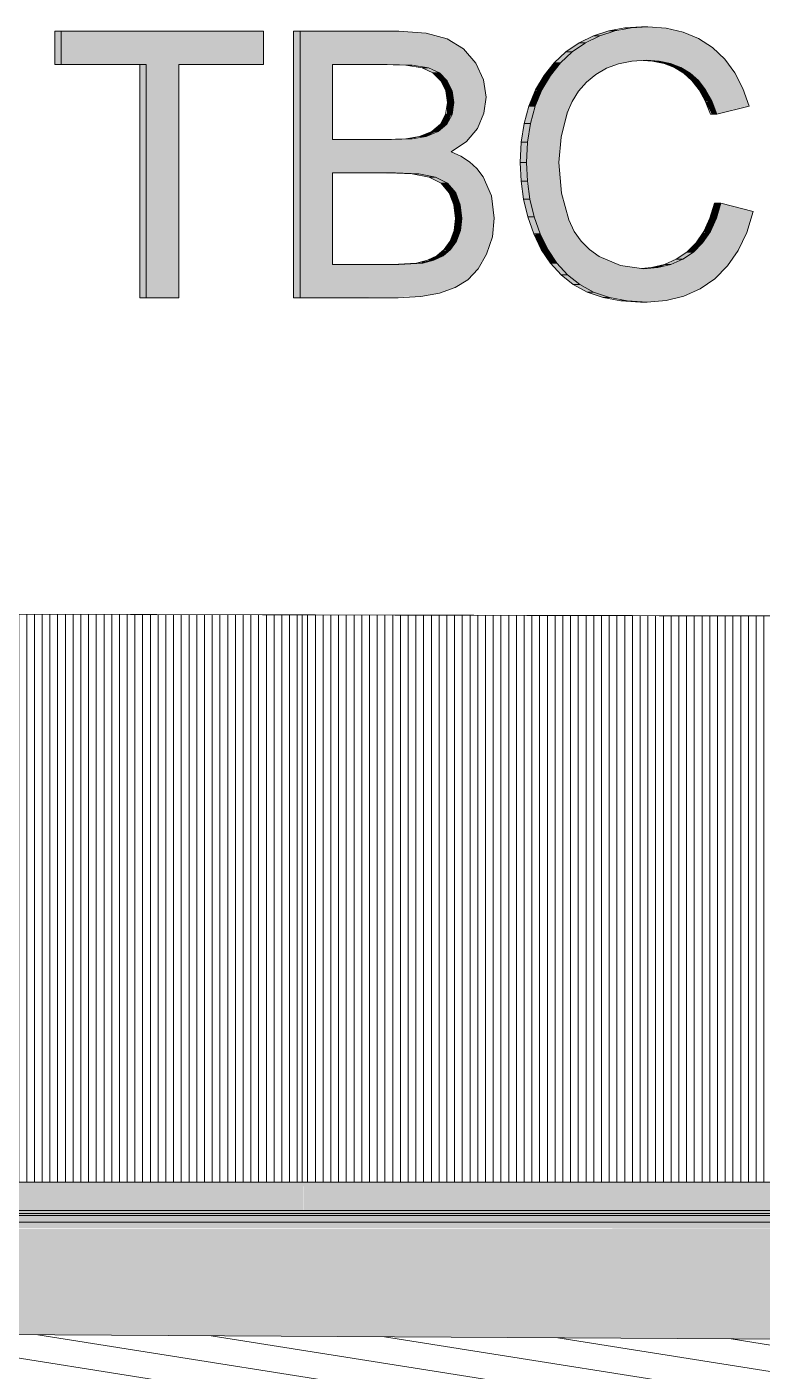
# Model space of a CAD drawing. Header units: millimetres. Extents: x -2361666 to -2009843, y -375 to 29863.
# Drawn here: x -2322538 to -2321154, y 11052 to 13583 of the extents above; entities that cross this region are included whole.
import ezdxf

# ---------------------------------------------------------------- set-up
doc = ezdxf.new("R2010")
doc.units = ezdxf.units.MM
for name, color, linetype, lineweight in [('A-GENM', 13, 'Continuous', 5), ('A-GLAZ-CURT', 52, 'Continuous', 5), ('A-GLAZ-CWMG', 51, 'Continuous', 5), ('A-ROOF', 132, 'Continuous', 5), ('A-ROOF-PATT', 132, 'Continuous', 5), ('A-WALL', 113, 'Continuous', 5), ('S-BEAM', 12, 'Continuous', 5)]:
    doc.layers.add(name, color=color, linetype=linetype, lineweight=lineweight)

# ---------------------------------------------------------------- blocks, each defined once
blk = doc.blocks.new('FP_108-SOUTH EAST - PART B')
at = {"layer": 'A-GENM'}
blk.add_line((-2321010.6, 11407.7), (-2321010.6, 12473.7), dxfattribs=at)
blk = doc.blocks.new('MulticellPanel_Polycarbonate_Danpal_1040w - Pearl Green-1262874-SOUTH EAST - PART B')
at = {"layer": 'A-GENM'}
h = blk.add_hatch(dxfattribs=at)
h.set_pattern_fill('FP_48', color=256, style=0, pattern_type=2)
h.set_pattern_definition([(90, (-2321514.535, 13105.475), (14.555, -9e-16), [])])
h.paths.add_polyline_path([(-2321857, 11407.7), (-2321012.9, 11407.7), (-2321012.9, 12473.4), (-2322016.2, 12475.7), (-2322016.2, 11407.7), (-2321974.2, 11407.7)])
blk.add_blockref('FP_108-SOUTH EAST - PART B', (0, 0), dxfattribs=at)
blk = doc.blocks.new('FP_110-SOUTH EAST - PART B')
at = {"layer": 'A-GENM'}
blk.add_line((-2322019.7, 11407.7), (-2322019.7, 12476), dxfattribs=at)
blk = doc.blocks.new('MulticellPanel_Polycarbonate_Danpal_1040w - Pearl Green-V109-SOUTH EAST - PART B')
at = {"layer": 'A-GENM'}
h = blk.add_hatch(dxfattribs=at)
h.set_pattern_fill('FP_49', color=256, style=0, pattern_type=2)
h.set_pattern_definition([(90, (-2322523.671, 13105.475), (14.555, -9e-16), [])])
h.paths.add_polyline_path([(-2323025.3, 11407.7), (-2322022, 11407.7), (-2322022, 12475.7), (-2323025.3, 12478), (-2323025.3, 11493)])
blk.add_blockref('FP_110-SOUTH EAST - PART B', (0, 0), dxfattribs=at)
blk = doc.blocks.new('Rectangular Mullion - Frame_Framed Facade_Danpal_DPANMF BT1-1113569-SOUTH EAST - PART B')
at = {"layer": 'A-GLAZ-CWMG'}
for points in [[(-2320216.3, 11354.3), (-2319998.3, 11354.3), (-2319998.3, 11407.7), (-2321007.5, 11407.7), (-2321007.1, 11354.3), (-2320450.6, 11354.3)], [(-2321007.5, 11348.8), (-2320000.6, 11348.8), (-2320000.6, 11354.3), (-2321009.7, 11354.3), (-2321009.7, 11348.8)]]:
    blk.add_hatch(color=256, dxfattribs=at).paths.add_polyline_path(points)
for p, q in [((-2321007.5, 11407.7), (-2319998.3, 11407.7)), ((-2321009.7, 11348.8), (-2320000.6, 11348.8)), ((-2321007.5, 11354.3), (-2319998.3, 11354.3))]:
    blk.add_line(p, q, dxfattribs=at)
blk = doc.blocks.new('Generic Models 13 - Generic Models 13-2262104-SOUTH EAST - PART B')
at = {"layer": 'A-GENM'}
for p, q in [((-2329562.1, 12493.4), (-2319858.9, 12471)), ((-2319983.3, 12471), (-2323358.4, 12478.8))]:
    blk.add_line(p, q, dxfattribs=at)
blk = doc.blocks.new('Structural Framing 10 - Structural Framing 1-2898566-SOUTH EAST - PART B')
at = {"layer": 'S-BEAM'}
h = blk.add_hatch(color=256, dxfattribs=at)
h.paths.add_polyline_path([(-2338994.7, 11332.6), (-2338207.3, 11332.6), (-2338207.3, 11345.3), (-2338994.7, 11345.3)])
h.paths.add_polyline_path([(-2318911.7, 11332.6), (-2318889.7, 11332.6), (-2318889.7, 11345.3), (-2318960.5, 11345.3), (-2318960.5, 11332.6), (-2318927.1, 11332.6)])
h.paths.add_polyline_path([(-2338071.7, 11332.6), (-2334520, 11332.6), (-2334520, 11345.3), (-2338107.3, 11345.2), (-2338090, 11332.6), (-2338083.1, 11332.6)])
h.paths.add_polyline_path([(-2319077.9, 11332.6), (-2319051.4, 11332.6), (-2319051.4, 11345.3), (-2319671.1, 11345.2), (-2319653.9, 11332.6), (-2319105, 11332.6)])
h.paths.add_polyline_path([(-2319848.1, 11332.6), (-2319771.1, 11332.6), (-2319771.1, 11345.3), (-2323358.4, 11345.2), (-2323341.1, 11332.6), (-2319864.7, 11332.6)])
h.paths.add_polyline_path([(-2334402.8, 11332.6), (-2330832.8, 11332.6), (-2330832.8, 11345.3), (-2334420, 11345.2), (-2334408.4, 11336.7)])
h.paths.add_polyline_path([(-2323458.3, 11332.6), (-2323458.3, 11345.3), (-2327045.6, 11345.2), (-2327028.4, 11332.6), (-2323497.7, 11332.6)])
h.paths.add_polyline_path([(-2330697.2, 11332.6), (-2327145.6, 11332.6), (-2327145.6, 11345.3), (-2330732.8, 11345.2), (-2330715.6, 11332.6), (-2330708.7, 11332.6)])
h = blk.add_hatch(color=256, dxfattribs=at)
h.paths.add_polyline_path([(-2318911.7, 11321.2), (-2318909.6, 11332.3), (-2318911.7, 11332.6), (-2318960.5, 11331.1), (-2318960.5, 11321.2), (-2318911.9, 11321.2)])
h.paths.add_polyline_path([(-2326291.5, 11321.2), (-2323838.3, 11322), (-2323837.1, 11324.9), (-2323458.3, 11326.9), (-2323458.3, 11332.6), (-2327026.3, 11331.1), (-2327020.1, 11326.6), (-2326544.9, 11328.5), (-2326399, 11331.5), (-2326316.1, 11331), (-2326305.2, 11325.2), (-2326303.3, 11321.2), (-2326294.7, 11321.2)])
h.paths.add_polyline_path([(-2338994.7, 11321.2), (-2338587.5, 11321.2), (-2338586, 11324.9), (-2338207.3, 11326.9), (-2338207.3, 11332.6), (-2338994.7, 11331.1), (-2338994.7, 11324.1)])
h.paths.add_polyline_path([(-2327525.9, 11321.2), (-2327524.3, 11324.9), (-2327145.6, 11326.9), (-2327145.6, 11332.6), (-2330712.4, 11330.3), (-2330707.3, 11326.6), (-2330235, 11324.9), (-2330232.1, 11321.2), (-2327527.3, 11321.2)])
h.paths.add_polyline_path([(-2319077.9, 11321.2), (-2319051.4, 11321.3), (-2319051.4, 11332.6), (-2319651.4, 11330.8), (-2319645.6, 11326.6), (-2319173.3, 11324.9), (-2319170.4, 11321.2), (-2319089.3, 11321.2)])
h.paths.add_polyline_path([(-2337607.3, 11321.2), (-2334899.4, 11323.5), (-2334898.8, 11324.9), (-2334520, 11326.9), (-2334520, 11332.6), (-2338087.8, 11331), (-2338081.7, 11326.6), (-2337609.4, 11324.9), (-2337608.9, 11323.9)])
h.paths.add_polyline_path([(-2331213.1, 11321.2), (-2331211.6, 11324.9), (-2330832.8, 11326.9), (-2330832.8, 11332.6), (-2334400.1, 11330.7), (-2334394.5, 11326.6), (-2333922.2, 11324.9), (-2333919.3, 11321.2), (-2331214.5, 11321.2)])
h.paths.add_polyline_path([(-2322858.4, 11321.2), (-2320151.3, 11321.4), (-2320149.9, 11324.9), (-2319771.1, 11327), (-2319771.1, 11332.6), (-2323339, 11331.1), (-2323332.8, 11326.6), (-2322860.4, 11324.7), (-2322858.7, 11321.8)])
h = blk.add_hatch(color=256, dxfattribs=at)
h.paths.add_polyline_path([(-2318921.1, 11099.4), (-2318921.1, 11113.5), (-2318911.7, 11113.4), (-2318911.7, 11321.2), (-2318960.5, 11321.2), (-2318961.6, 11233.4), (-2318965.5, 11232.3), (-2318963.7, 11230.8), (-2318959.6, 11232.3), (-2318961.6, 11178.9), (-2318968.8, 11178.9), (-2318968.8, 11173.4), (-2319083.4, 11173.4), (-2319083.4, 11233.4), (-2319051.4, 11233.4), (-2319051.4, 11321.2), (-2319170.4, 11319.9), (-2319165.7, 11299), (-2319164.3, 11276.6), (-2319166, 11251.6), (-2319170.4, 11233.3), (-2319176.4, 11226.6), (-2320149.9, 11228.3), (-2320152.8, 11233.3), (-2320158.4, 11263.6), (-2320157.5, 11299), (-2320155.3, 11311.9), (-2320152.8, 11321.2), (-2322857.6, 11319.9), (-2322852.9, 11299), (-2322851.6, 11276.6), (-2322853.2, 11251.6), (-2322857.6, 11233.3), (-2322863.7, 11226.6), (-2323837.1, 11228.3), (-2323840, 11233.3), (-2323845.7, 11263.6), (-2323844.7, 11299), (-2323842.5, 11311.9), (-2323840, 11321.2), (-2326303.3, 11321.2), (-2326303.3, 11143.5), (-2319044.3, 11100.1)])
h.paths.add_polyline_path([(-2326645.9, 11145.5), (-2326645.9, 11226.6), (-2327524.3, 11228.3), (-2327527.3, 11233.3), (-2327532.9, 11263.6), (-2327531.9, 11299), (-2327529.8, 11311.9), (-2327527.3, 11321.2), (-2330232.1, 11319.9), (-2330227.4, 11299), (-2330226, 11276.6), (-2330227.6, 11251.6), (-2330232.1, 11233.3), (-2330238.1, 11226.6), (-2331211.6, 11228.3), (-2331214.5, 11233.3), (-2331220.1, 11263.6), (-2331219.2, 11299), (-2331217, 11311.9), (-2331214.5, 11321.2), (-2333919.3, 11319.9), (-2333914.6, 11299), (-2333913.2, 11276.6), (-2333914.9, 11251.6), (-2333919.3, 11233.3), (-2333925.3, 11226.6), (-2334898.8, 11228.3), (-2334901.7, 11233.3), (-2334907.3, 11263.6), (-2334906.4, 11299), (-2334904.2, 11311.9), (-2334901.7, 11321.2), (-2337606.5, 11319.9), (-2337601.8, 11299), (-2337600.5, 11276.6), (-2337602.1, 11251.6), (-2337606.5, 11233.3), (-2337612.6, 11226.6), (-2338586, 11228.3), (-2338588.9, 11233.3), (-2338594.6, 11263.6), (-2338593.6, 11299), (-2338591.4, 11311.9), (-2338588.9, 11321.2), (-2338994.7, 11321.2), (-2338994.7, 11215), (-2331928.5, 11177), (-2327013.6, 11147.7)])
for p, q in [((-2323358.4, 11345.3), (-2319771.1, 11345.3)), ((-2319771.1, 11332.6), (-2323341.1, 11332.6))]:
    blk.add_line(p, q, dxfattribs=at)

msp = doc.modelspace()

# ---------------------------------------------------------------- hatches: boundary and pattern name
at = {"layer": 'A-GENM'}
for points in [[(-2322473, 13512.3), (-2322473, 13575.1), (-2322485.1, 13575.1), (-2322485.1, 13512.3)], [(-2322252.1, 13072.8), (-2322252.1, 13512.3), (-2322092.2, 13512.3), (-2322092.2, 13575.1), (-2322473, 13575.1), (-2322473, 13512.3), (-2322313.1, 13512.3), (-2322313.1, 13072.8)], [(-2322035.8, 13072.8), (-2322023.7, 13072.8), (-2322023.7, 13575.1), (-2322035.8, 13575.1), (-2322035.8, 13135.6)], [(-2321370.6, 13064.9), (-2321334.3, 13067.7), (-2321301, 13075.8), (-2321270.5, 13089.5), (-2321243, 13108.5), (-2321218.9, 13132.8), (-2321198.9, 13162), (-2321182.8, 13196.1), (-2321170.8, 13235.2), (-2321231.7, 13251.3), (-2321240, 13222.6), (-2321251.4, 13197.6), (-2321265.9, 13176.3), (-2321283.4, 13158.9), (-2321303.5, 13145.3), (-2321337.1, 13132.8), (-2321350.1, 13129.7), (-2321376.6, 13127.7), (-2321420.3, 13133.5), (-2321460.7, 13150.6), (-2321478.8, 13163.5), (-2321494.4, 13179.3), (-2321507.5, 13198), (-2321517.9, 13219.7), (-2321531.7, 13269.9), (-2321536.3, 13327.9), (-2321531.7, 13378), (-2321515.5, 13433.4), (-2321511.6, 13442.7), (-2321499.6, 13461.8), (-2321484.7, 13478.7), (-2321466.9, 13493.3), (-2321445.5, 13505.5), (-2321424, 13513.4), (-2321388.2, 13519.1), (-2321369.3, 13520), (-2321334.4, 13515.8), (-2321326.2, 13514.1), (-2321306.7, 13506.5), (-2321289.3, 13495.9), (-2321273.9, 13482), (-2321260.4, 13464.5), (-2321248.9, 13443.4), (-2321239.3, 13418.7), (-2321178.4, 13433.7), (-2321190, 13467.2), (-2321205.3, 13496.7), (-2321224.4, 13522.3), (-2321247.2, 13543.8), (-2321273.9, 13561.1), (-2321306.7, 13574.1), (-2321334.4, 13580.5), (-2321369.3, 13582.9), (-2321400.5, 13581), (-2321446.6, 13570), (-2321466.9, 13562.1), (-2321499.6, 13543.8), (-2321512, 13535.3), (-2321533.4, 13515.5), (-2321554.3, 13488.4), (-2321568.4, 13464.2), (-2321584.5, 13421.2), (-2321590, 13401), (-2321595.6, 13361.2), (-2321597.2, 13327.7), (-2321592.5, 13269.9), (-2321586.3, 13239.4), (-2321580.9, 13219.7), (-2321571.7, 13193.5), (-2321557.5, 13164), (-2321540.4, 13138.3), (-2321517.9, 13114.4), (-2321497.3, 13097.9), (-2321471.1, 13083.5), (-2321441.2, 13073.2), (-2321407.7, 13067), (-2321375.6, 13065.2)], [(-2321486.3, 13552.7), (-2321459.1, 13565.9), (-2321471.2, 13565.9), (-2321498.4, 13552.7)], [(-2321466.9, 13565.9), (-2321459.1, 13565.9), (-2321430.5, 13575.4), (-2321446.6, 13574), (-2321471.2, 13565.9)], [(-2321442.6, 13575.4), (-2321424, 13576.6), (-2321431.6, 13577.4)], [(-2321513.3, 13535.8), (-2321511.4, 13535.8), (-2321486.3, 13552.7), (-2321499.6, 13551.9), (-2321523.5, 13535.8)], [(-2321555.7, 13491.6), (-2321552.4, 13491.6), (-2321533.4, 13515.5), (-2321545.5, 13515.5), (-2321564.5, 13491.6)], [(-2321533.4, 13515.5), (-2321513.3, 13535.8), (-2321523.5, 13535.8), (-2321545.5, 13515.5)], [(-2321338.3, 13514.1), (-2321334.4, 13515.8), (-2321347.9, 13518.6), (-2321360, 13518.6), (-2321347.9, 13516.1)], [(-2322313.1, 13072.8), (-2322313.1, 13512.3), (-2322325.2, 13512.3), (-2322325.2, 13072.8)], [(-2321786.6, 13505.7), (-2321793.8, 13507.7), (-2321793.8, 13505.7)], [(-2321773.6, 13496.4), (-2321761.5, 13496.4), (-2321786.6, 13505.7), (-2321793.8, 13505.7), (-2321781.7, 13500.1)], [(-2321746.6, 13481.5), (-2321761.5, 13496.4), (-2321773.6, 13496.4), (-2321758.7, 13481.5), (-2321746.6, 13481.5)], [(-2321580.5, 13464.2), (-2321568.4, 13464.2), (-2321552.4, 13491.6), (-2321564.5, 13491.6), (-2321578.3, 13468)], [(-2321306.7, 13506.5), (-2321326.2, 13514.1), (-2321334.4, 13512.6), (-2321318.8, 13506.5)], [(-2321301.4, 13495.9), (-2321289.3, 13495.9), (-2321306.7, 13506.5), (-2321318.8, 13506.5), (-2321302.5, 13496.6)], [(-2321273.9, 13482), (-2321289.3, 13495.9), (-2321301.4, 13495.9), (-2321286, 13482)], [(-2321749.5, 13462.4), (-2321737.4, 13462.4), (-2321746.6, 13481.5), (-2321758.7, 13481.5), (-2321755.9, 13475.7)], [(-2321581, 13433.8), (-2321568.4, 13464.2), (-2321581, 13462.9), (-2321593.1, 13433.8), (-2321590, 13433.8)], [(-2321272.5, 13464.5), (-2321260.4, 13464.5), (-2321273.9, 13482), (-2321286, 13482), (-2321273.9, 13466.3)], [(-2321261, 13443.4), (-2321248.9, 13443.4), (-2321260.4, 13464.5), (-2321272.5, 13464.5), (-2321266.9, 13454.2)], [(-2321737.6, 13440.6), (-2321734.3, 13440.6), (-2321737.4, 13462.4), (-2321749.5, 13462.4), (-2321746.4, 13440.6)], [(-2321739.2, 13418), (-2321737.6, 13418), (-2321734.3, 13440.6), (-2321746.6, 13439.4), (-2321747.5, 13418)], [(-2321239.3, 13418.7), (-2321248.9, 13443.4), (-2321260.4, 13442), (-2321248.9, 13418.7), (-2321247.5, 13418.7)], [(-2321749.7, 13399.7), (-2321747.5, 13399.7), (-2321739.2, 13418), (-2321749.7, 13418), (-2321759.5, 13399.7)], [(-2321595.4, 13401), (-2321590, 13401), (-2321581, 13433.8), (-2321593.2, 13433.4), (-2321602.1, 13401), (-2321595.6, 13401)], [(-2321763.8, 13385.7), (-2321747.5, 13399.7), (-2321759.5, 13399.7), (-2321775.9, 13385.7), (-2321768.5, 13385.7)], [(-2321595.6, 13365.6), (-2321595.4, 13365.6), (-2321590, 13401), (-2321602.1, 13401), (-2321607.5, 13365.6), (-2321597.2, 13365.6)], [(-2321824.7, 13372.4), (-2321798.6, 13374.5), (-2321812.9, 13374.2)], [(-2321786.5, 13376.4), (-2321768.5, 13385.7), (-2321775.9, 13385.7), (-2321798.6, 13376.4)], [(-2321597.2, 13327.7), (-2321597.2, 13365.6), (-2321607.5, 13365.6), (-2321609.3, 13327.7)], [(-2321595.6, 13292.4), (-2321597.2, 13327.7), (-2321609.3, 13327.7), (-2321607.7, 13292.4), (-2321597.2, 13292.4)], [(-2321768.5, 13299.8), (-2321800.4, 13306.1), (-2321800.8, 13303.8), (-2321780.6, 13299.8)], [(-2321758.1, 13288.4), (-2321746, 13288.4), (-2321768.5, 13299.8), (-2321780.6, 13299.8), (-2321768.5, 13293.7)], [(-2321742.8, 13270.7), (-2321730.7, 13270.7), (-2321746, 13288.4), (-2321758.1, 13288.4), (-2321746, 13274.4)], [(-2321597.2, 13258.3), (-2321590.9, 13258.3), (-2321597.2, 13292.4), (-2321607.7, 13292.4), (-2321602.9, 13258.3)], [(-2321734.1, 13248.2), (-2321722, 13248.2), (-2321730.7, 13270.7), (-2321742.8, 13270.7), (-2321739.1, 13261.2)], [(-2321729, 13221.9), (-2321719.1, 13222.5), (-2321722, 13248.2), (-2321734.1, 13248.2), (-2321731.2, 13221.9)], [(-2321582.9, 13225.3), (-2321590.9, 13258.3), (-2321602.9, 13258.3), (-2321595, 13225.3), (-2321590.9, 13225.3)], [(-2321240, 13222.6), (-2321231.7, 13251.3), (-2321243.8, 13251.3), (-2321251.4, 13222.6)], [(-2321728.7, 13199.3), (-2321721.6, 13199.3), (-2321719.1, 13221.9), (-2321731.2, 13221.9), (-2321733.7, 13199.3), (-2321729, 13199.3)], [(-2321571.7, 13193.5), (-2321583.8, 13225.3), (-2321595, 13225.3), (-2321582.9, 13193.5)], [(-2321251.4, 13197.6), (-2321240, 13222.6), (-2321252.1, 13222.6), (-2321263.5, 13197.6)], [(-2321733.7, 13179.6), (-2321729, 13179.6), (-2321722, 13199.3), (-2321733.7, 13199.3), (-2321740.3, 13179.6)], [(-2321569.6, 13164), (-2321557.5, 13164), (-2321571.7, 13193.5), (-2321582.9, 13191.5), (-2321571.7, 13168.4)], [(-2321265.9, 13176.3), (-2321251.4, 13197.6), (-2321264.5, 13196.1), (-2321278, 13176.3)], [(-2321754.4, 13151.7), (-2321740.3, 13163.5), (-2321754.4, 13161.9), (-2321766.4, 13151.7)], [(-2321741.1, 13163.5), (-2321740.3, 13163.5), (-2321729, 13179.6), (-2321741.1, 13179.6), (-2321752.4, 13163.5)], [(-2321552.4, 13138.3), (-2321540.4, 13138.3), (-2321557.5, 13164), (-2321569.6, 13164), (-2321557.5, 13145.9)], [(-2321283.4, 13158.9), (-2321265.9, 13176.3), (-2321278, 13176.3), (-2321295.5, 13158.9)], [(-2321839.1, 13135.6), (-2321796.5, 13137.8), (-2321849.9, 13135.6)], [(-2321792.6, 13138), (-2321771.6, 13143.5), (-2321792.6, 13141.2), (-2321796.5, 13138)], [(-2321771.6, 13143.5), (-2321754.4, 13151.7), (-2321766.4, 13151.7), (-2321783.7, 13143.5)], [(-2321525.7, 13116.3), (-2321520.3, 13116.3), (-2321540.4, 13138.3), (-2321552.4, 13138.3), (-2321532.4, 13116.3)], [(-2321362.2, 13129.7), (-2321350.1, 13129.7), (-2321334.3, 13135.5), (-2321337.9, 13135.5), (-2321350.1, 13132.6)], [(-2321334.3, 13135.5), (-2321325.8, 13135.5), (-2321303.5, 13145.3), (-2321315.6, 13145.3), (-2321337.9, 13135.5)], [(-2321303.5, 13145.3), (-2321283.4, 13158.9), (-2321295.5, 13158.9), (-2321315.6, 13145.3)], [(-2321509.4, 13097.9), (-2321497.3, 13097.9), (-2321520.3, 13116.3), (-2321532.4, 13116.3), (-2321517.9, 13104.7)], [(-2321478.8, 13083.5), (-2321471.1, 13083.5), (-2321497.3, 13097.9), (-2321509.4, 13097.9), (-2321483.2, 13083.5)], [(-2321441.2, 13073.2), (-2321471.1, 13083.5), (-2321478.8, 13082), (-2321453.3, 13073.2)]]:
    msp.add_hatch(color=256, dxfattribs=at).paths.add_polyline_path(points)
h = msp.add_hatch(color=256, dxfattribs=at)
h.paths.add_polyline_path([(-2322023.7, 13072.8), (-2321796.5, 13075), (-2321754.4, 13083.9), (-2321729, 13093.9), (-2321708, 13106.9), (-2321688.5, 13127.4), (-2321672.5, 13155), (-2321661.7, 13187.5), (-2321658.2, 13222.5), (-2321663.4, 13264.6), (-2321679.2, 13300.6), (-2321690.8, 13316), (-2321704.7, 13328.9), (-2321730.7, 13343.8), (-2321737.6, 13348.6), (-2321710.3, 13367.1), (-2321689.7, 13391.9), (-2321677.5, 13420.4), (-2321673.4, 13450.6), (-2321678.3, 13483.5), (-2321692.8, 13514.9), (-2321716, 13541.6), (-2321746.6, 13560.3), (-2321786.6, 13571.4), (-2321857, 13575.1), (-2322023.7, 13575.1), (-2322023.7, 13142.4)])
h.paths.add_polyline_path([(-2321962.8, 13135.6), (-2321962.8, 13308.2), (-2321800.4, 13306.1), (-2321768.5, 13299.8), (-2321746, 13288.4), (-2321730.7, 13270.7), (-2321721, 13239.4), (-2321719.1, 13221.9), (-2321722, 13198.2), (-2321729, 13179.6), (-2321740.3, 13163.5), (-2321754.4, 13151.7), (-2321771.6, 13143.5), (-2321792.6, 13138), (-2321857, 13135.6)])
h.paths.add_polyline_path([(-2321962.8, 13371), (-2321962.8, 13512.3), (-2321812.7, 13510.7), (-2321781.7, 13505.7), (-2321761.5, 13496.4), (-2321746.6, 13481.5), (-2321737.4, 13462.4), (-2321735.3, 13433.4), (-2321739.2, 13415), (-2321747.5, 13399.7), (-2321768.5, 13383.8), (-2321786.5, 13376.4), (-2321812.6, 13372.4), (-2321857, 13371)])
at = {"layer": 'A-ROOF-PATT'}
h = msp.add_hatch(dxfattribs=at)
h.set_pattern_fill('FP_4', color=256, style=0, pattern_type=2)
h.set_pattern_definition([(171.019, (-4018.334, -226018.123), (-314.1573385, 0.0011507), [])])
h.paths.add_polyline_path([(-2311995.9, 10452.5), (-2311984.9, 10453.4), (-2311995.2, 10452.5)])
h.paths.add_polyline_path([(-2311462.9, 10444.5), (-2311452, 10445.4), (-2311462.1, 10444.5)])
h.paths.add_polyline_path([(-2310334.8, 10432.9), (-2310326.2, 10428.1), (-2310323.6, 10425.7), (-2310320, 10423.1), (-2310323.6, 10420.9), (-2310325, 10418.9), (-2310319.7, 10416.8), (-2310314.6, 10418.9), (-2310312.3, 10424.2), (-2310313.4, 10437.7), (-2310317.7, 10431.8), (-2310319.6, 10431.8), (-2310321.6, 10431.5), (-2310323.8, 10431.5), (-2310325.1, 10429.8), (-2310327.2, 10428.7), (-2310332.2, 10431.4)])
h.paths.add_polyline_path([(-2301940.2, 9569.4), (-2301940.2, 10122.9), (-2305717.9, 10854.5), (-2317094.4, 11172.6), (-2318295.3, 11365.9), (-2318286.9, 11368.6), (-2318960.5, 11375.1), (-2318960.5, 11345.3), (-2318889.7, 11345.3), (-2318889.7, 11332.6), (-2318910.3, 11331.1), (-2318911.7, 11321.2), (-2318911.7, 11113.4), (-2318921.1, 11113.5), (-2318877.5, 11099.1), (-2336858.1, 11204.2), (-2338994.7, 11215), (-2338994.7, 11202.2), (-2339436.4, 11203.5), (-2341239, 11493.7), (-2350327.7, 11496.9), (-2350325.8, 10913.9), (-2344726.2, 10849.9), (-2344726.4, 10851.1), (-2344594.1, 10847.5), (-2344593.1, 10847), (-2338994.4, 10783), (-2338994.6, 10784.2), (-2338862.3, 10780.7), (-2338862.1, 10780.2), (-2333262.7, 10716.9), (-2333262.8, 10717.4), (-2333130.4, 10713.8), (-2333130.3, 10713.4), (-2327530.7, 10649.4), (-2327530.9, 10650.6), (-2327398.6, 10647), (-2327398.4, 10646.5), (-2321798.9, 10582.5), (-2321799.1, 10583.7), (-2321666.8, 10580.2), (-2321666.6, 10579.7), (-2316067, 10515.7), (-2316067.2, 10516.9), (-2315934.9, 10513.3), (-2315934.8, 10512.3), (-2315809.7, 10510.5), (-2315570.5, 10506), (-2315550.4, 10506.7), (-2315374, 10503.5), (-2315304.6, 10502.3), (-2315249.7, 10502.3), (-2315240.9, 10501.5), (-2315156.9, 10500.4), (-2315093.5, 10499.5), (-2314890.1, 10496.5), (-2314827.3, 10494.6), (-2314825.2, 10496), (-2312862.2, 10465.1), (-2312861.3, 10465.1), (-2312828.7, 10465.5), (-2312584.4, 10461.9), (-2312529.4, 10461.4), (-2312354.3, 10458.2), (-2312284.8, 10457), (-2312229.9, 10457), (-2312221.1, 10456.3), (-2312129.7, 10455.2), (-2312042.8, 10453.9), (-2311540.8, 10446.6), (-2311424.1, 10444.2), (-2311375, 10443.9), (-2311296.6, 10442.8), (-2310998.7, 10438), (-2310996.1, 10437.2), (-2310963.5, 10437.5), (-2310708.4, 10433.9), (-2310638.3, 10433.1), (-2310349.4, 10428.1), (-2310336.5, 10428.9), (-2310332.2, 10436.5), (-2310323.4, 10441.2), (-2310314.6, 10440.9), (-2310311.9, 10439.9), (-2310215.1, 10390.4), (-2310208.9, 10372), (-2310208.9, 10369.7), (-2310008.9, 10366.4), (-2309994.6, 10360), (-2309993.4, 10309.1), (-2309988.5, 10305.4), (-2309988.6, 10300.9), (-2310117.7, 10303.9), (-2310117.7, 10305.4), (-2310248.7, 10306.9), (-2310248.7, 10303.9), (-2310276.8, 10304.3), (-2310276.8, 10307.3), (-2310407.8, 10306.9), (-2310407.8, 10305.8), (-2310536.9, 10309.1), (-2310536.9, 10310.3), (-2310536.8, 10312.6), (-2310536.9, 10313.3), (-2310541.7, 10317.1), (-2310542.9, 10318.4), (-2310562.2, 10320.1), (-2310562.3, 10321.6), (-2310562.1, 10323.9), (-2310562.4, 10324.7), (-2310561.9, 10326.9), (-2310559.4, 10373.8), (-2310340.7, 10373.4), (-2310338.6, 10374.3), (-2310338.6, 10421.9), (-2310397.4, 10421.9), (-2310537.1, 10423.7), (-2315964.6, 10502.7), (-2315970.8, 10482.5), (-2315972.3, 10470.8), (-2315970.8, 10454.8), (-2315963.9, 10437.7), (-2315939.4, 10437.5), (-2315917.5, 10426), (-2315915.3, 10425.3), (-2315904, 10386.9), (-2315875.4, 10385.4), (-2315855.8, 10374.6), (-2315855.8, 10371.6), (-2315905.6, 10372.2), (-2315928.3, 10382.4), (-2315928.4, 10386.1), (-2315940, 10425.5), (-2316081.2, 10429.2), (-2316104.1, 10439.4), (-2316044.9, 10439.4), (-2316039, 10459.8), (-2316037.4, 10471.5), (-2316039, 10487.4), (-2316045.2, 10503.7), (-2316074.1, 10506.1), (-2316074.5, 10506.5), (-2321673.1, 10570.5), (-2321673.3, 10569.3), (-2321696.5, 10569.3), (-2321702.6, 10549.3), (-2321704.2, 10537.6), (-2321702.6, 10521.7), (-2321695.7, 10504.6), (-2321671.2, 10504.3), (-2321649.4, 10492.9), (-2321647.1, 10492.1), (-2321635.9, 10453.7), (-2321607.2, 10452.2), (-2321587.6, 10441.4), (-2321587.6, 10438.4), (-2321637.4, 10439.1), (-2321660.1, 10449.2), (-2321662.2, 10461), (-2321671.8, 10492.4), (-2321813.1, 10496), (-2321835.9, 10506.2), (-2321776.8, 10506.2), (-2321770.8, 10526.7), (-2321769.2, 10538.4), (-2321770.8, 10554.3), (-2321776.5, 10570.5), (-2321805.9, 10572.2), (-2321806.3, 10573.3), (-2327404.9, 10637.3), (-2327405.2, 10636.1), (-2327428.4, 10636.1), (-2327434.5, 10616.1), (-2327436, 10604.4), (-2327434.5, 10588.5), (-2327427.5, 10571.4), (-2327403.1, 10571.1), (-2327381.2, 10559.7), (-2327379, 10558.9), (-2327367.7, 10520.6), (-2327339.1, 10519.1), (-2327319.4, 10508.3), (-2327319.5, 10505.3), (-2327369.3, 10505.9), (-2327392, 10516.1), (-2327392.8, 10522.8), (-2327403.7, 10559.2), (-2327544.9, 10562.8), (-2327567.7, 10573.1), (-2327508.6, 10573.1), (-2327502.6, 10593.5), (-2327501.1, 10605.2), (-2327502.6, 10621.1), (-2327508.8, 10637.3), (-2327537.7, 10639.1), (-2327538.1, 10640.2), (-2333136.7, 10704.2), (-2333137, 10703), (-2333160.2, 10703), (-2333166.3, 10683), (-2333167.8, 10671.3), (-2333166.3, 10655.4), (-2333159.4, 10638.3), (-2333134.9, 10638), (-2333113, 10626.5), (-2333110.8, 10625.8), (-2333099.5, 10587.4), (-2333070.9, 10585.9), (-2333051.3, 10575.1), (-2333051.3, 10572.1), (-2333101.1, 10572.8), (-2333123.8, 10582.9), (-2333123.9, 10586.7), (-2333135.5, 10626), (-2333276.7, 10629.7), (-2333299.6, 10639.9), (-2333240.4, 10639.9), (-2333234.5, 10660.3), (-2333232.9, 10672), (-2333234.5, 10687.9), (-2333240.7, 10704.2), (-2333269.5, 10705.9), (-2333270, 10707), (-2338868.6, 10771), (-2338868.8, 10769.8), (-2338892, 10769.8), (-2338898.1, 10749.8), (-2338899.7, 10738.1), (-2338896.5, 10716.9), (-2338891.2, 10705.1), (-2338866.7, 10704.8), (-2338844.9, 10693.4), (-2338842.6, 10692.6), (-2338831.4, 10654.2), (-2338802.7, 10652.7), (-2338783.1, 10642), (-2338783.2, 10639), (-2338832.9, 10639.6), (-2338855.6, 10649.7), (-2338855.8, 10653.5), (-2338867.3, 10692.9), (-2339008.6, 10696.5), (-2339031.4, 10706.7), (-2338972.3, 10706.7), (-2338966.3, 10727.2), (-2338964.8, 10738.9), (-2338967.7, 10759.1), (-2338972.5, 10771), (-2339001.4, 10772.7), (-2339001.8, 10773.8), (-2344600.4, 10837.8), (-2344600.7, 10836.6), (-2344623.9, 10836.6), (-2344630, 10816.6), (-2344631.5, 10804.9), (-2344630, 10789), (-2344623, 10771.9), (-2344598.6, 10771.6), (-2344576.7, 10760.2), (-2344574.5, 10759.5), (-2344563.2, 10721.1), (-2344534.6, 10719.6), (-2344514.9, 10708.8), (-2344515, 10705.8), (-2344564.8, 10706.4), (-2344587.5, 10716.9), (-2344587.6, 10720.3), (-2344599.2, 10759.7), (-2344740.4, 10763.4), (-2344763.2, 10773.6), (-2344704.1, 10773.6), (-2344698.1, 10794), (-2344696.6, 10805.7), (-2344698.1, 10821.6), (-2344704.3, 10837.8), (-2344733.2, 10839.6), (-2344733.6, 10840.7), (-2350327.7, 10904.7), (-2350327.7, 10837.3), (-2350308.5, 10827), (-2350306.3, 10826.3), (-2350295, 10787.9), (-2350266.4, 10786.4), (-2350246.8, 10775.6), (-2350246.8, 10772.6), (-2350296.6, 10773.3), (-2350319.3, 10783.4), (-2350319.4, 10787.2), (-2350327.7, 10822), (-2350327.7, 10410.4), (-2302168, 9573.4)])
h.paths.add_polyline_path([(-2316094.2, 10374.4), (-2316143.9, 10375), (-2316166.7, 10385.2), (-2316165.5, 10389.7), (-2316157.3, 10390.4), (-2316158.1, 10393.2), (-2316143.9, 10390.7), (-2316143.8, 10390.2), (-2316114.4, 10387.4), (-2316094.2, 10377.4), (-2316094.2, 10375)])
h.paths.add_polyline_path([(-2316094, 10378.1), (-2316096.4, 10380.6), (-2316118.3, 10390.4), (-2316104.1, 10438.2), (-2316080.7, 10426.4), (-2316093.4, 10380.1)])
h.paths.add_polyline_path([(-2315899, 10387.4), (-2315899.8, 10390.2), (-2315894.6, 10388.2)])
h.paths.add_polyline_path([(-2321826, 10441.2), (-2321875.7, 10441.8), (-2321898.5, 10452), (-2321897.3, 10456.5), (-2321889.1, 10457.3), (-2321889.9, 10460), (-2321875.7, 10457.5), (-2321875.7, 10457), (-2321847.9, 10455), (-2321826, 10444.2), (-2321826, 10441.8)])
h.paths.add_polyline_path([(-2321825.8, 10445), (-2321828.3, 10447.4), (-2321850.1, 10457.2), (-2321835.9, 10505), (-2321812.5, 10493.3), (-2321825.2, 10447)])
h.paths.add_polyline_path([(-2321630.9, 10454.3), (-2321631.6, 10457), (-2321626.4, 10455)])
h.paths.add_polyline_path([(-2327557.9, 10508.1), (-2327607.5, 10508.6), (-2327630.4, 10518.8), (-2327629.1, 10523.3), (-2327621, 10524.1), (-2327621.7, 10526.9), (-2327607.6, 10524.3), (-2327607.5, 10523.9), (-2327579.7, 10521.8), (-2327557.8, 10511.1), (-2327557.9, 10508.6)])
h.paths.add_polyline_path([(-2327557.6, 10511.8), (-2327560.1, 10514.3), (-2327582, 10524), (-2327567.7, 10571.9), (-2327544.4, 10560.1), (-2327557.1, 10513.8)])
h.paths.add_polyline_path([(-2327362.7, 10521.1), (-2327363.5, 10523.9), (-2327358.3, 10521.9)])
h.paths.add_polyline_path([(-2333289.7, 10574.9), (-2333342.2, 10576.8), (-2333362.2, 10585.7), (-2333361, 10590.2), (-2333352.8, 10591), (-2333353.6, 10593.7), (-2333339.4, 10591.2), (-2333339.3, 10590.7), (-2333311.5, 10588.7), (-2333289.7, 10577.9), (-2333289.7, 10575.5)])
h.paths.add_polyline_path([(-2333289.5, 10578.6), (-2333291.9, 10581.1), (-2333313.8, 10590.9), (-2333299.6, 10638.7), (-2333276.2, 10626.9), (-2333288.9, 10580.7)])
h.paths.add_polyline_path([(-2333094.5, 10587.9), (-2333095.3, 10590.7), (-2333091.6, 10588.5)])
h.paths.add_polyline_path([(-2339021.5, 10641.7), (-2339071.2, 10642.3), (-2339094, 10652.5), (-2339092.8, 10657), (-2339084.6, 10657.8), (-2339085.4, 10660.6), (-2339071.2, 10658), (-2339071.2, 10657.5), (-2339043.4, 10655.5), (-2339021.5, 10644.7), (-2339021.5, 10642.3)])
h.paths.add_polyline_path([(-2339021.3, 10645.5), (-2339023.8, 10647.9), (-2339045.6, 10657.7), (-2339031.4, 10705.6), (-2339008, 10693.8), (-2339020.7, 10647.5)])
h.paths.add_polyline_path([(-2338826.4, 10654.8), (-2338827.1, 10657.5), (-2338823.4, 10655.3)])
h.paths.add_polyline_path([(-2344753.4, 10708.6), (-2344803, 10709.2), (-2344825.9, 10719.4), (-2344824.6, 10723.8), (-2344816.5, 10724.6), (-2344817.2, 10727.4), (-2344803.1, 10724.9), (-2344803, 10724.4), (-2344775.2, 10722.4), (-2344753.3, 10711.6), (-2344753.4, 10709.2)])
h.paths.add_polyline_path([(-2344753.1, 10712.3), (-2344755.6, 10714.8), (-2344777.5, 10724.5), (-2344763.2, 10772.4), (-2344739.9, 10760.6), (-2344752.6, 10714.3)])
h.paths.add_polyline_path([(-2344558.2, 10721.6), (-2344559, 10724.4), (-2344553.8, 10722.4)])
h.paths.add_polyline_path([(-2350290, 10788.5), (-2350290.8, 10791.2), (-2350287.1, 10789)])
at = {"layer": 'A-WALL'}
h = msp.add_hatch(color=256, dxfattribs=at)
h.paths.add_polyline_path([(-2323025.7, 11345.3), (-2320011.1, 11345.3), (-2320011.1, 11348.8), (-2323358.4, 11348.8), (-2323358.4, 11345.3), (-2323028, 11345.3)])
h.paths.add_polyline_path([(-2325607.3, 11345.3), (-2323458.3, 11345.3), (-2323458.3, 11348.8), (-2325660.5, 11348.8), (-2325660.5, 11345.3)])

# ---------------------------------------------------------------- linework, layer by layer
at = {"layer": 'A-GENM'}
for p, q in [((-2322485.1, 13512.3), (-2322485.1, 13575.1)), ((-2322485.1, 13575.1), (-2322473, 13575.1)), ((-2322092.2, 13575.1), (-2322473, 13575.1)), ((-2322473, 13575.1), (-2322473, 13512.3)), ((-2322092.2, 13512.3), (-2322092.2, 13575.1)), ((-2322035.8, 13072.8), (-2322035.8, 13575.1)), ((-2322035.8, 13575.1), (-2322023.7, 13575.1)), ((-2321837.7, 13575.1), (-2322023.7, 13575.1)), ((-2322023.7, 13575.1), (-2322023.7, 13072.8)), ((-2321786.6, 13571.4), (-2321837.7, 13575.1)), ((-2321746.6, 13560.3), (-2321786.6, 13571.4)), ((-2321498.4, 13552.7), (-2321471.2, 13565.9)), ((-2321459.1, 13565.9), (-2321486.3, 13552.7)), ((-2321471.2, 13565.9), (-2321442.6, 13575.4)), ((-2321471.2, 13565.9), (-2321459.1, 13565.9)), ((-2321430.5, 13575.4), (-2321459.1, 13565.9)), ((-2321442.6, 13575.4), (-2321412.6, 13581)), ((-2321442.6, 13575.4), (-2321430.5, 13575.4)), ((-2321400.5, 13581), (-2321430.5, 13575.4)), ((-2321412.6, 13581), (-2321381.3, 13582.9)), ((-2321412.6, 13581), (-2321400.5, 13581)), ((-2321369.3, 13582.9), (-2321400.5, 13581)), ((-2321381.3, 13582.9), (-2321369.3, 13582.9)), ((-2321334.4, 13580.5), (-2321369.3, 13582.9)), ((-2321302.5, 13573.1), (-2321334.4, 13580.5)), ((-2321273.4, 13560.9), (-2321302.5, 13573.1)), ((-2321716, 13541.6), (-2321746.6, 13560.3)), ((-2321692.8, 13514.9), (-2321716, 13541.6)), ((-2321523.5, 13535.8), (-2321498.4, 13552.7)), ((-2321486.3, 13552.7), (-2321511.4, 13535.8)), ((-2321498.4, 13552.7), (-2321486.3, 13552.7)), ((-2321247.2, 13543.8), (-2321273.4, 13560.9)), ((-2321224.4, 13522.3), (-2321247.2, 13543.8)), ((-2321678.3, 13483.5), (-2321692.8, 13514.9)), ((-2321564.5, 13491.6), (-2321545.5, 13515.5)), ((-2321533.4, 13515.5), (-2321552.4, 13491.6)), ((-2321545.5, 13515.5), (-2321523.5, 13535.8)), ((-2321545.5, 13515.5), (-2321533.4, 13515.5)), ((-2321511.4, 13535.8), (-2321533.4, 13515.5)), ((-2321523.5, 13535.8), (-2321511.4, 13535.8)), ((-2321424, 13513.4), (-2321399, 13518.5)), ((-2321399, 13518.5), (-2321371.6, 13520.1)), ((-2321360, 13518.6), (-2321377.8, 13519.8)), ((-2321371.6, 13520.1), (-2321347.9, 13518.6)), ((-2321338.3, 13514.1), (-2321360, 13518.6)), ((-2321360, 13518.6), (-2321347.9, 13518.6)), ((-2321347.9, 13518.6), (-2321326.2, 13514.1)), ((-2321205.3, 13496.7), (-2321224.4, 13522.3)), ((-2322485.1, 13512.3), (-2322473, 13512.3)), ((-2322473, 13512.3), (-2322313.1, 13512.3)), ((-2322325.2, 13072.8), (-2322325.2, 13512.3)), ((-2322313.1, 13512.3), (-2322313.1, 13072.8)), ((-2322252.1, 13072.8), (-2322252.1, 13512.3)), ((-2322252.1, 13512.3), (-2322092.2, 13512.3)), ((-2321962.8, 13371), (-2321962.8, 13512.3)), ((-2321962.8, 13512.3), (-2321860, 13512.3)), ((-2321824.8, 13510.7), (-2321872.1, 13512.3)), ((-2321860, 13512.3), (-2321812.7, 13510.7)), ((-2321793.8, 13505.7), (-2321824.8, 13510.7)), ((-2321824.8, 13510.7), (-2321812.7, 13510.7)), ((-2321812.7, 13510.7), (-2321781.7, 13505.7)), ((-2321773.6, 13496.4), (-2321793.8, 13505.7)), ((-2321793.8, 13505.7), (-2321781.7, 13505.7)), ((-2321781.7, 13505.7), (-2321761.5, 13496.4)), ((-2321758.7, 13481.5), (-2321773.6, 13496.4)), ((-2321773.6, 13496.4), (-2321761.5, 13496.4)), ((-2321761.5, 13496.4), (-2321746.6, 13481.5)), ((-2321580.5, 13464.2), (-2321564.5, 13491.6)), ((-2321552.4, 13491.6), (-2321568.4, 13464.2)), ((-2321564.5, 13491.6), (-2321552.4, 13491.6)), ((-2321484.7, 13478.7), (-2321466.9, 13493.3)), ((-2321466.9, 13493.3), (-2321446.6, 13505)), ((-2321446.6, 13505), (-2321424, 13513.4)), ((-2321318.8, 13506.5), (-2321338.3, 13514.1)), ((-2321338.3, 13514.1), (-2321326.2, 13514.1)), ((-2321326.2, 13514.1), (-2321306.7, 13506.5)), ((-2321301.4, 13495.9), (-2321318.8, 13506.5)), ((-2321318.8, 13506.5), (-2321306.7, 13506.5)), ((-2321306.7, 13506.5), (-2321289.3, 13495.9)), ((-2321286, 13482), (-2321301.4, 13495.9)), ((-2321301.4, 13495.9), (-2321289.3, 13495.9)), ((-2321289.3, 13495.9), (-2321273.9, 13482)), ((-2321190, 13467.2), (-2321205.3, 13496.7)), ((-2321749.5, 13462.4), (-2321758.7, 13481.5)), ((-2321758.7, 13481.5), (-2321746.6, 13481.5)), ((-2321746.6, 13481.5), (-2321737.4, 13462.4)), ((-2321673.4, 13450.6), (-2321678.3, 13483.5)), ((-2321593.1, 13433.8), (-2321580.5, 13464.2)), ((-2321568.4, 13464.2), (-2321581, 13433.8)), ((-2321580.5, 13464.2), (-2321568.4, 13464.2)), ((-2321499.6, 13461.8), (-2321484.7, 13478.7)), ((-2321272.5, 13464.5), (-2321286, 13482)), ((-2321286, 13482), (-2321273.9, 13482)), ((-2321273.9, 13482), (-2321260.4, 13464.5)), ((-2321261, 13443.4), (-2321272.5, 13464.5)), ((-2321272.5, 13464.5), (-2321260.4, 13464.5)), ((-2321260.4, 13464.5), (-2321248.9, 13443.4)), ((-2321178.4, 13433.7), (-2321190, 13467.2)), ((-2321749.7, 13418), (-2321746.4, 13440.6)), ((-2321746.4, 13440.6), (-2321749.5, 13462.4)), ((-2321749.5, 13462.4), (-2321737.4, 13462.4)), ((-2321746.4, 13440.6), (-2321734.3, 13440.6)), ((-2321734.3, 13440.6), (-2321737.6, 13418)), ((-2321737.4, 13462.4), (-2321734.3, 13440.6)), ((-2321677.5, 13420.4), (-2321673.4, 13450.6)), ((-2321520.8, 13421.2), (-2321511.6, 13442.7)), ((-2321511.6, 13442.7), (-2321499.6, 13461.8)), ((-2321251.4, 13418.7), (-2321261, 13443.4)), ((-2321261, 13443.4), (-2321248.9, 13443.4)), ((-2321248.9, 13443.4), (-2321239.3, 13418.7)), ((-2321759.5, 13399.7), (-2321749.7, 13418)), ((-2321749.7, 13418), (-2321737.6, 13418)), ((-2321737.6, 13418), (-2321747.5, 13399.7)), ((-2321689.7, 13391.9), (-2321677.5, 13420.4)), ((-2321602.1, 13401), (-2321593.1, 13433.8)), ((-2321593.1, 13433.8), (-2321581, 13433.8)), ((-2321581, 13433.8), (-2321590, 13401)), ((-2321532.4, 13375.2), (-2321520.8, 13421.2)), ((-2321251.4, 13418.7), (-2321239.3, 13418.7)), ((-2321239.3, 13418.7), (-2321178.4, 13433.7)), ((-2321775.9, 13385.7), (-2321759.5, 13399.7)), ((-2321747.5, 13399.7), (-2321763.8, 13385.7)), ((-2321759.5, 13399.7), (-2321747.5, 13399.7)), ((-2321710.3, 13367.1), (-2321689.7, 13391.9)), ((-2321607.5, 13365.6), (-2321602.1, 13401)), ((-2321602.1, 13401), (-2321590, 13401)), ((-2321590, 13401), (-2321595.4, 13365.6)), ((-2321851.5, 13371), (-2321962.8, 13371)), ((-2321863.6, 13371), (-2321824.7, 13372.4)), ((-2321812.6, 13372.4), (-2321851.5, 13371)), ((-2321824.7, 13372.4), (-2321798.6, 13376.4)), ((-2321824.7, 13372.4), (-2321812.6, 13372.4)), ((-2321786.5, 13376.4), (-2321812.6, 13372.4)), ((-2321798.6, 13376.4), (-2321775.9, 13385.7)), ((-2321798.6, 13376.4), (-2321786.5, 13376.4)), ((-2321763.8, 13385.7), (-2321786.5, 13376.4)), ((-2321775.9, 13385.7), (-2321763.8, 13385.7)), ((-2321739.2, 13347.5), (-2321710.3, 13367.1)), ((-2321609.3, 13327.7), (-2321607.5, 13365.6)), ((-2321607.5, 13365.6), (-2321595.4, 13365.6)), ((-2321595.4, 13365.6), (-2321597.2, 13327.7)), ((-2321536.3, 13327.9), (-2321532.4, 13375.2)), ((-2321720.8, 13339.4), (-2321739.2, 13347.5)), ((-2321704.7, 13328.9), (-2321720.8, 13339.4)), ((-2321690.8, 13316), (-2321704.7, 13328.9)), ((-2321679.2, 13300.6), (-2321690.8, 13316)), ((-2321607.7, 13292.4), (-2321609.3, 13327.7)), ((-2321609.3, 13327.7), (-2321597.2, 13327.7)), ((-2321597.2, 13327.7), (-2321595.6, 13292.4)), ((-2321531.7, 13269.9), (-2321536.3, 13327.9)), ((-2321962.8, 13135.6), (-2321962.8, 13308.2)), ((-2321962.8, 13308.2), (-2321843.8, 13308.2)), ((-2321812.5, 13306.1), (-2321855.9, 13308.2)), ((-2321843.8, 13308.2), (-2321800.4, 13306.1)), ((-2321780.6, 13299.8), (-2321812.5, 13306.1)), ((-2321812.5, 13306.1), (-2321800.4, 13306.1)), ((-2321800.4, 13306.1), (-2321768.5, 13299.8)), ((-2321758.1, 13288.4), (-2321780.6, 13299.8)), ((-2321780.6, 13299.8), (-2321768.5, 13299.8)), ((-2321768.5, 13299.8), (-2321746, 13288.4)), ((-2321742.8, 13270.7), (-2321758.1, 13288.4)), ((-2321758.1, 13288.4), (-2321746, 13288.4)), ((-2321746, 13288.4), (-2321730.7, 13270.7)), ((-2321663.4, 13264.6), (-2321679.2, 13300.6)), ((-2321602.9, 13258.3), (-2321607.7, 13292.4)), ((-2321607.7, 13292.4), (-2321595.6, 13292.4)), ((-2321595.6, 13292.4), (-2321590.9, 13258.3)), ((-2321734.1, 13248.2), (-2321742.8, 13270.7)), ((-2321742.8, 13270.7), (-2321730.7, 13270.7)), ((-2321730.7, 13270.7), (-2321722, 13248.2)), ((-2321658.2, 13222.5), (-2321663.4, 13264.6)), ((-2321517.9, 13219.7), (-2321531.7, 13269.9)), ((-2321731.2, 13221.9), (-2321734.1, 13248.2)), ((-2321734.1, 13248.2), (-2321722, 13248.2)), ((-2321722, 13248.2), (-2321719.1, 13221.9)), ((-2321595, 13225.3), (-2321602.9, 13258.3)), ((-2321602.9, 13258.3), (-2321590.9, 13258.3)), ((-2321590.9, 13258.3), (-2321582.9, 13225.3)), ((-2321252.1, 13222.6), (-2321243.8, 13251.3)), ((-2321231.7, 13251.3), (-2321243.8, 13251.3)), ((-2321231.7, 13251.3), (-2321240, 13222.6)), ((-2321170.8, 13235.2), (-2321231.7, 13251.3)), ((-2321733.7, 13199.3), (-2321731.2, 13221.9)), ((-2321731.2, 13221.9), (-2321719.1, 13221.9)), ((-2321719.1, 13221.9), (-2321721.6, 13199.3)), ((-2321661.7, 13187.5), (-2321658.2, 13222.5)), ((-2321583.8, 13193.5), (-2321595, 13225.3)), ((-2321595, 13225.3), (-2321582.9, 13225.3)), ((-2321582.9, 13225.3), (-2321571.7, 13193.5)), ((-2321507.5, 13198), (-2321517.9, 13219.7)), ((-2321263.5, 13197.6), (-2321252.1, 13222.6)), ((-2321252.1, 13222.6), (-2321240, 13222.6)), ((-2321240, 13222.6), (-2321251.4, 13197.6)), ((-2321182.8, 13196.1), (-2321170.8, 13235.2)), ((-2321741.1, 13179.6), (-2321733.7, 13199.3)), ((-2321733.7, 13199.3), (-2321721.6, 13199.3)), ((-2321721.6, 13199.3), (-2321729, 13179.6)), ((-2321672.5, 13155), (-2321661.7, 13187.5)), ((-2321569.6, 13164), (-2321583.8, 13193.5)), ((-2321583.8, 13193.5), (-2321571.7, 13193.5)), ((-2321571.7, 13193.5), (-2321557.5, 13164)), ((-2321494.4, 13179.3), (-2321507.5, 13198)), ((-2321278, 13176.3), (-2321263.5, 13197.6)), ((-2321251.4, 13197.6), (-2321265.9, 13176.3)), ((-2321263.5, 13197.6), (-2321251.4, 13197.6)), ((-2321198.9, 13162), (-2321182.8, 13196.1)), ((-2321766.4, 13151.7), (-2321752.4, 13163.5)), ((-2321740.3, 13163.5), (-2321754.4, 13151.7)), ((-2321752.4, 13163.5), (-2321741.1, 13179.6)), ((-2321752.4, 13163.5), (-2321740.3, 13163.5)), ((-2321741.1, 13179.6), (-2321729, 13179.6)), ((-2321729, 13179.6), (-2321740.3, 13163.5)), ((-2321552.4, 13138.3), (-2321569.6, 13164)), ((-2321569.6, 13164), (-2321557.5, 13164)), ((-2321557.5, 13164), (-2321540.4, 13138.3)), ((-2321478.8, 13163.5), (-2321494.4, 13179.3)), ((-2321460.7, 13150.6), (-2321478.8, 13163.5)), ((-2321295.5, 13158.9), (-2321278, 13176.3)), ((-2321265.9, 13176.3), (-2321283.4, 13158.9)), ((-2321278, 13176.3), (-2321265.9, 13176.3)), ((-2321218.9, 13132.8), (-2321198.9, 13162)), ((-2321837.8, 13135.6), (-2321962.8, 13135.6)), ((-2321849.9, 13135.6), (-2321804.7, 13138)), ((-2321792.6, 13138), (-2321837.8, 13135.6)), ((-2321804.7, 13138), (-2321783.7, 13143.5)), ((-2321804.7, 13138), (-2321792.6, 13138)), ((-2321771.6, 13143.5), (-2321792.6, 13138)), ((-2321783.7, 13143.5), (-2321766.4, 13151.7)), ((-2321783.7, 13143.5), (-2321771.6, 13143.5)), ((-2321754.4, 13151.7), (-2321771.6, 13143.5)), ((-2321766.4, 13151.7), (-2321754.4, 13151.7)), ((-2321688.5, 13127.4), (-2321672.5, 13155)), ((-2321532.4, 13116.3), (-2321552.4, 13138.3)), ((-2321552.4, 13138.3), (-2321540.4, 13138.3)), ((-2321540.4, 13138.3), (-2321520.3, 13116.3)), ((-2321420.3, 13133.5), (-2321460.7, 13150.6)), ((-2321362.2, 13129.7), (-2321337.9, 13135.5)), ((-2321325.8, 13135.5), (-2321350.1, 13129.7)), ((-2321337.9, 13135.5), (-2321315.6, 13145.3)), ((-2321337.9, 13135.5), (-2321325.8, 13135.5)), ((-2321303.5, 13145.3), (-2321325.8, 13135.5)), ((-2321315.6, 13145.3), (-2321295.5, 13158.9)), ((-2321315.6, 13145.3), (-2321303.5, 13145.3)), ((-2321283.4, 13158.9), (-2321303.5, 13145.3)), ((-2321295.5, 13158.9), (-2321283.4, 13158.9)), ((-2321708, 13106.9), (-2321688.5, 13127.4)), ((-2321509.4, 13097.9), (-2321532.4, 13116.3)), ((-2321532.4, 13116.3), (-2321520.3, 13116.3)), ((-2321520.3, 13116.3), (-2321497.3, 13097.9)), ((-2321376.6, 13127.7), (-2321420.3, 13133.5)), ((-2321381, 13128.3), (-2321362.2, 13129.7)), ((-2321350.1, 13129.7), (-2321376.6, 13127.7)), ((-2321362.2, 13129.7), (-2321350.1, 13129.7)), ((-2321243, 13108.5), (-2321218.9, 13132.8)), ((-2321761, 13081.4), (-2321731.9, 13092.1)), ((-2321731.9, 13092.1), (-2321708, 13106.9)), ((-2321483.2, 13083.5), (-2321509.4, 13097.9)), ((-2321509.4, 13097.9), (-2321497.3, 13097.9)), ((-2321497.3, 13097.9), (-2321471.1, 13083.5)), ((-2321301, 13075.8), (-2321270.5, 13089.5)), ((-2321270.5, 13089.5), (-2321243, 13108.5)), ((-2322313.1, 13072.8), (-2322325.2, 13072.8)), ((-2322313.1, 13072.8), (-2322252.1, 13072.8)), ((-2322023.7, 13072.8), (-2322035.8, 13072.8)), ((-2322023.7, 13072.8), (-2321839.1, 13072.8)), ((-2321839.1, 13072.8), (-2321796.5, 13075)), ((-2321796.5, 13075), (-2321761, 13081.4)), ((-2321453.3, 13073.2), (-2321483.2, 13083.5)), ((-2321483.2, 13083.5), (-2321471.1, 13083.5)), ((-2321471.1, 13083.5), (-2321441.2, 13073.2)), ((-2321419.8, 13067), (-2321453.3, 13073.2)), ((-2321453.3, 13073.2), (-2321441.2, 13073.2)), ((-2321441.2, 13073.2), (-2321407.7, 13067)), ((-2321382.7, 13064.9), (-2321419.8, 13067)), ((-2321419.8, 13067), (-2321407.7, 13067)), ((-2321407.7, 13067), (-2321370.6, 13064.9)), ((-2321382.7, 13064.9), (-2321370.6, 13064.9)), ((-2321370.6, 13064.9), (-2321334.3, 13067.7)), ((-2321334.3, 13067.7), (-2321301, 13075.8))]:
    msp.add_line(p, q, dxfattribs=at)
at = {"layer": 'A-ROOF'}
msp.add_line((-2318877.5, 11099.1), (-2334354.2, 11191.5), dxfattribs=at)

# ---------------------------------------------------------------- block references
at = {"layer": 'A-GENM'}
msp.add_blockref('Generic Models 13 - Generic Models 13-2262104-SOUTH EAST - PART B', (0, 0), dxfattribs=at)
at = {"layer": 'A-GLAZ-CURT'}
for name in ['MulticellPanel_Polycarbonate_Danpal_1040w - Pearl Green-V109-SOUTH EAST - PART B', 'MulticellPanel_Polycarbonate_Danpal_1040w - Pearl Green-1262874-SOUTH EAST - PART B']:
    msp.add_blockref(name, (0, 0), dxfattribs=at)
at = {"layer": 'A-GLAZ-CWMG'}
for p in [(-2018.3, 0), (-1009.1, 0)]:
    msp.add_blockref('Rectangular Mullion - Frame_Framed Facade_Danpal_DPANMF BT1-1113569-SOUTH EAST - PART B', p, dxfattribs=at)
at = {"layer": 'S-BEAM'}
msp.add_blockref('Structural Framing 10 - Structural Framing 1-2898566-SOUTH EAST - PART B', (0, 0), dxfattribs=at)

doc.saveas('drawing.dxf')
